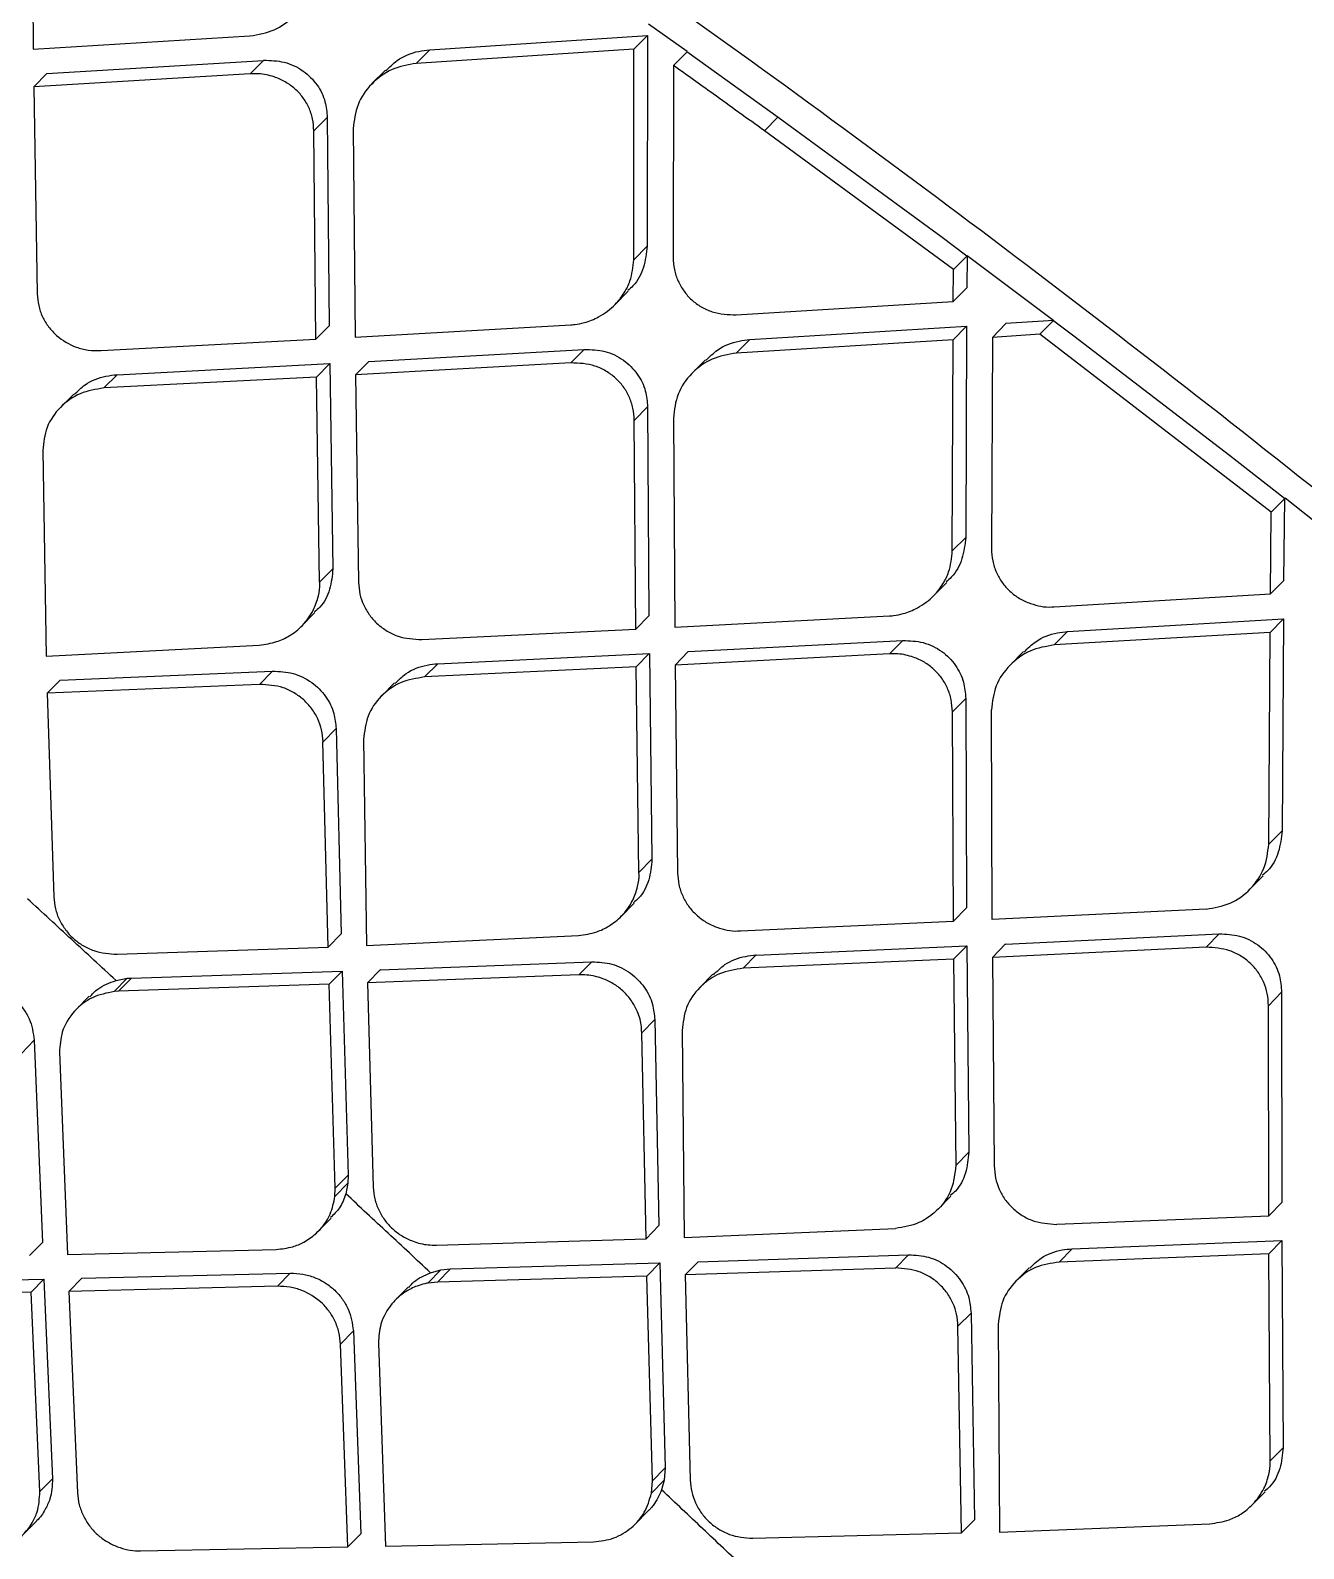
# Model space of a CAD drawing. Extents: x 939 to 1039, y 781 to 934.
# Drawn here: x 1026.544 to 1027.598, y 880.187 to 881.443 of the extents above; entities that cross this region are included whole.
import ezdxf

# ---------------------------------------------------------------- set-up
doc = ezdxf.new("R2010")
doc.units = 0
doc.header["$MEASUREMENT"] = 0
doc.layers.add('1', color=4, linetype='Continuous')

# ---------------------------------------------------------------- blocks, each defined once
blk = doc.blocks.new('Envoy')
at = {"layer": '1', "color": 3, "linetype": 'Continuous', "lineweight": 25}
for p, q in [((87.8909, 82.4258), (87.8927, 82.2534)), ((88.402, 82.2745), (88.4339, 82.2517)), ((87.8927, 82.2534), (88.0721, 82.2644)), ((88.2209, 82.2529), (88.4012, 82.2648)), ((88.39, 82.2535), (88.4012, 82.2648)), ((88.4012, 82.2648), (88.4009, 82.0903)), ((88.39, 82.2535), (88.2098, 82.2417)), ((88.2098, 82.2417), (88.2209, 82.2529)), ((88.3898, 82.0791), (88.39, 82.2535)), ((88.4227, 82.2399), (88.4339, 82.2512)), ((88.4337, 82.2514), (88.5093, 82.1972)), ((87.9041, 82.2334), (88.0834, 82.2442)), ((88.0723, 82.233), (88.0834, 82.2442)), ((88.4227, 82.2399), (88.4223, 82.0811)), ((87.8931, 82.2222), (87.9041, 82.2334)), ((88.0723, 82.233), (87.8931, 82.2222)), ((88.1842, 82.2361), (88.1731, 82.2249)), ((87.8931, 82.2222), (87.896, 82.051)), ((88.1361, 82.197), (88.125, 82.1858)), ((88.1361, 82.197), (88.1377, 82.0245)), ((88.1576, 82.1878), (88.1591, 82.0151)), ((88.498, 82.1858), (88.5092, 82.1971)), ((88.5093, 82.1972), (88.6338, 82.1061)), ((88.1267, 82.0133), (88.125, 82.1858)), ((88.6545, 82.071), (88.498, 82.1858)), ((88.6338, 82.1061), (88.6439, 82.0986)), ((88.6439, 82.0986), (88.6656, 82.0825)), ((88.4009, 82.0903), (88.3898, 82.0791)), ((88.6657, 82.0824), (88.6545, 82.071)), ((88.6657, 82.0825), (88.6655, 82.056)), ((88.6658, 82.0827), (88.7376, 82.029)), ((88.6543, 82.0447), (88.6545, 82.071)), ((88.3742, 82.0419), (88.3852, 82.0531)), ((88.6543, 82.0447), (88.6655, 82.056)), ((88.4747, 82.0335), (88.6543, 82.0447)), ((88.1267, 82.0133), (88.1377, 82.0245)), ((88.1591, 82.0151), (88.3377, 82.0253)), ((88.4858, 82.0131), (88.6653, 82.0242)), ((88.6541, 82.0129), (88.6652, 82.0242)), ((88.6653, 82.0242), (88.6646, 81.8493)), ((88.6868, 82.0149), (88.6979, 82.0263)), ((88.7375, 82.0288), (88.6979, 82.0263)), ((88.7374, 82.0287), (88.754, 82.0162)), ((87.9489, 82.0039), (88.1267, 82.0133)), ((88.4747, 82.0019), (88.4858, 82.0131)), ((88.6541, 82.0129), (88.4747, 82.0019)), ((88.6535, 81.8381), (88.6541, 82.0129)), ((88.6868, 82.0149), (88.6859, 81.84)), ((88.726, 82.0175), (88.6868, 82.0149)), ((88.9175, 81.8703), (88.726, 82.0175)), ((88.754, 82.0162), (88.8829, 81.9174)), ((88.1704, 81.995), (88.3488, 82.005)), ((88.3378, 81.9938), (88.3488, 82.005)), ((87.9621, 81.984), (88.1381, 81.9932)), ((88.1381, 81.9932), (88.1271, 81.9821)), ((88.1381, 81.9932), (88.1407, 81.8234)), ((88.1595, 81.9839), (88.1704, 81.995)), ((88.3378, 81.9938), (88.1595, 81.9839)), ((88.4492, 81.9964), (88.4381, 81.9852)), ((87.9512, 81.973), (87.9621, 81.984)), ((88.1271, 81.9821), (87.9512, 81.973)), ((88.1298, 81.8124), (88.1271, 81.9821)), ((88.1595, 81.9839), (88.162, 81.8123)), ((87.9262, 81.968), (87.9153, 81.9569)), ((88.3902, 81.9462), (88.4012, 81.9574)), ((88.4012, 81.9574), (88.4024, 81.7845)), ((88.4226, 81.9481), (88.4237, 81.7751)), ((88.3915, 81.7734), (88.3902, 81.9462)), ((87.9006, 81.9212), (87.9034, 81.751)), ((88.8829, 81.9174), (88.9286, 81.8818)), ((88.9175, 81.8703), (88.9287, 81.8816)), ((88.928, 81.8138), (88.9287, 81.8819)), ((88.9289, 81.882), (88.9943, 81.8304)), ((88.9168, 81.8025), (88.9175, 81.8703)), ((88.6646, 81.8493), (88.6535, 81.8381)), ((88.1298, 81.8124), (88.1407, 81.8234)), ((88.6379, 81.8009), (88.6489, 81.8121)), ((88.9168, 81.8025), (88.928, 81.8138)), ((88.7379, 81.792), (88.9168, 81.8025)), ((88.1151, 81.7761), (88.1259, 81.7871)), ((88.3915, 81.7734), (88.4024, 81.7845)), ((88.4237, 81.775), (88.6015, 81.7844)), ((88.2145, 81.7648), (88.3915, 81.7734)), ((88.7379, 81.7603), (88.7489, 81.7715)), ((88.7489, 81.7715), (88.9277, 81.7819)), ((88.9165, 81.7706), (88.9277, 81.7818)), ((88.9277, 81.7819), (88.9265, 81.6065)), ((87.9034, 81.751), (88.0798, 81.7602)), ((88.4349, 81.7548), (88.6126, 81.764)), ((88.6016, 81.7529), (88.6126, 81.764)), ((88.9165, 81.7706), (88.7379, 81.7603)), ((88.9155, 81.5953), (88.9165, 81.7706)), ((88.2276, 81.7448), (88.4028, 81.7532)), ((88.3918, 81.7421), (88.4027, 81.7532)), ((88.4028, 81.7532), (88.4049, 81.5829)), ((88.424, 81.7437), (88.4349, 81.7548)), ((88.6016, 81.7529), (88.424, 81.7437)), ((88.7125, 81.7549), (88.7014, 81.7437)), ((87.9151, 81.7312), (88.0909, 81.7386)), ((88.0801, 81.7277), (88.0909, 81.7386)), ((88.2167, 81.7338), (88.2276, 81.7448)), ((88.3918, 81.7421), (88.2167, 81.7338)), ((88.3941, 81.5719), (88.3918, 81.7421)), ((88.424, 81.7437), (88.4261, 81.5717)), ((87.9043, 81.7203), (87.9151, 81.7312)), ((88.0801, 81.7277), (87.9043, 81.7203)), ((88.1918, 81.7289), (88.1809, 81.7179)), ((87.9043, 81.7203), (87.9098, 81.5517)), ((88.6646, 81.7161), (88.6536, 81.7049)), ((88.6646, 81.7161), (88.6653, 81.5427)), ((88.6544, 81.5316), (88.6536, 81.7049)), ((88.6865, 81.5331), (88.6859, 81.7066)), ((88.1326, 81.6802), (88.1434, 81.6912)), ((88.1434, 81.6912), (88.1475, 81.5212)), ((88.1368, 81.5103), (88.1325, 81.6802)), ((88.1662, 81.6821), (88.1685, 81.5115)), ((88.9265, 81.6065), (88.9155, 81.5953)), ((88.3941, 81.5719), (88.4049, 81.5829)), ((88.8998, 81.5581), (88.9108, 81.5693)), ((88.3793, 81.5356), (88.3901, 81.5466)), ((88.6544, 81.5316), (88.6653, 81.5427)), ((88.8635, 81.5417), (88.6865, 81.5331)), ((88.1368, 81.5103), (88.1475, 81.5212)), ((88.4781, 81.5238), (88.6544, 81.5316)), ((88.6976, 81.5127), (88.8745, 81.5212)), ((88.8635, 81.5101), (88.8745, 81.5212)), ((87.9623, 81.5043), (88.1368, 81.5103)), ((88.1685, 81.5115), (88.3441, 81.5199)), ((88.4911, 81.5036), (88.6656, 81.5113)), ((88.6655, 81.5113), (88.6546, 81.5002)), ((88.6655, 81.5113), (88.6672, 81.3405)), ((88.6867, 81.5017), (88.6976, 81.5128)), ((88.8635, 81.5101), (88.6867, 81.5017)), ((88.1801, 81.4915), (88.3551, 81.4981)), ((88.3443, 81.4872), (88.3551, 81.4981)), ((88.4911, 81.5037), (88.4803, 81.4927)), ((88.6546, 81.5002), (88.4803, 81.4927)), ((88.6546, 81.5002), (88.6563, 81.3295)), ((88.6867, 81.5017), (88.6882, 81.3291)), ((87.9597, 81.4735), (87.9704, 81.4844)), ((87.9613, 81.4826), (87.9705, 81.4844)), ((87.9634, 81.4738), (87.9741, 81.4846)), ((87.9705, 81.4844), (87.9741, 81.4846)), ((87.9741, 81.4846), (88.1484, 81.4904)), ((88.1376, 81.4795), (88.1483, 81.4904)), ((88.1483, 81.4904), (88.1534, 81.3214)), ((88.1693, 81.4807), (88.1801, 81.4916)), ((88.3443, 81.4872), (88.1693, 81.4807)), ((88.4554, 81.4879), (88.4446, 81.4769)), ((87.9634, 81.4738), (87.9597, 81.4735)), ((88.1376, 81.4795), (87.9634, 81.4737)), ((88.1427, 81.3106), (88.1376, 81.4795)), ((88.1693, 81.4807), (88.1742, 81.3115)), ((88.9151, 81.4617), (88.9261, 81.4729)), ((88.9261, 81.4729), (88.9263, 81.2989)), ((87.939, 81.4695), (87.9283, 81.4586)), ((88.9154, 81.2878), (88.9151, 81.4617)), ((88.4072, 81.4502), (88.3964, 81.4393)), ((88.4072, 81.4503), (88.4107, 81.2797)), ((87.8829, 81.4223), (87.8936, 81.4331)), ((87.8936, 81.4331), (87.9003, 81.2657)), ((88.4, 81.2688), (88.3964, 81.4393)), ((88.4298, 81.4411), (88.4316, 81.2698)), ((87.9144, 81.4232), (87.921, 81.2557)), ((88.6563, 81.3295), (88.6672, 81.3405)), ((88.1534, 81.3214), (88.1427, 81.3106)), ((88.1534, 81.3214), (88.1532, 81.3147)), ((88.1425, 81.3039), (88.1532, 81.3147)), ((88.1425, 81.3039), (88.1427, 81.3106)), ((88.1532, 81.3147), (88.1514, 81.3061)), ((88.6415, 81.2931), (88.6523, 81.304)), ((88.9154, 81.2878), (88.9263, 81.2989)), ((88.1287, 81.275), (88.1394, 81.2858)), ((88.7399, 81.2808), (88.9154, 81.2878)), ((88.4, 81.2688), (88.4107, 81.2797)), ((88.4316, 81.2698), (88.6064, 81.2774)), ((87.8897, 81.2549), (87.9003, 81.2657)), ((87.921, 81.2557), (88.0938, 81.26)), ((88.2264, 81.2636), (88.4, 81.2688)), ((88.7419, 81.2495), (88.7527, 81.2605)), ((88.9155, 81.2563), (88.7419, 81.2495)), ((88.7527, 81.2605), (88.9264, 81.2674)), ((88.9155, 81.2563), (88.9264, 81.2674)), ((88.9166, 81.085), (88.9155, 81.2563)), ((88.9264, 81.2674), (88.9274, 81.0959)), ((88.2273, 81.233), (88.238, 81.2438)), ((88.23, 81.243), (88.238, 81.2438)), ((88.238, 81.2438), (88.4115, 81.2488)), ((88.4007, 81.2379), (88.4115, 81.2488)), ((88.4115, 81.2488), (88.4159, 81.0792)), ((88.4323, 81.2389), (88.443, 81.2498)), ((88.6065, 81.2446), (88.4323, 81.2389)), ((88.443, 81.2498), (88.6173, 81.2556)), ((88.6065, 81.2446), (88.6173, 81.2556)), ((88.7171, 81.2448), (88.7063, 81.2339)), ((87.731, 81.2316), (87.9015, 81.2354)), ((87.8909, 81.2246), (87.9015, 81.2353)), ((87.9015, 81.2354), (87.9087, 81.0702)), ((87.9222, 81.2253), (87.9329, 81.2361)), ((87.9329, 81.2361), (88.1056, 81.2403)), ((88.0949, 81.2295), (88.1055, 81.2403)), ((88.2193, 81.2322), (88.23, 81.243)), ((88.2273, 81.233), (88.2193, 81.2321)), ((88.2216, 81.2407), (88.23, 81.243)), ((88.4007, 81.2379), (88.2273, 81.233)), ((88.4052, 81.0684), (88.4007, 81.2379)), ((88.4323, 81.2389), (88.4366, 81.0691)), ((87.8909, 81.2246), (87.7204, 81.2209)), ((87.8982, 81.0595), (87.8909, 81.2246)), ((88.0949, 81.2295), (87.9222, 81.2253)), ((87.9222, 81.2253), (87.9294, 81.0584)), ((88.2031, 81.2288), (88.1924, 81.218)), ((88.6582, 81.1964), (88.669, 81.2073)), ((88.669, 81.2073), (88.6719, 81.0361)), ((88.6612, 81.0253), (88.6582, 81.1964)), ((88.6915, 81.198), (88.6926, 81.0261)), ((88.1577, 81.1925), (88.1471, 81.1817)), ((88.1532, 81.0137), (88.1471, 81.1817)), ((88.1577, 81.1925), (88.1638, 81.0245)), ((88.1784, 81.1825), (88.1843, 81.0143)), ((88.9166, 81.085), (88.9274, 81.0959)), ((87.8982, 81.0595), (87.9087, 81.0702)), ((88.4045, 81.0582), (88.4151, 81.069)), ((88.4045, 81.0582), (88.4052, 81.0684)), ((88.4159, 81.0792), (88.4052, 81.0684)), ((88.4151, 81.069), (88.4129, 81.061)), ((88.4159, 81.0792), (88.4151, 81.069)), ((88.9017, 81.0485), (88.9125, 81.0594)), ((88.3911, 81.0327), (88.4018, 81.0436)), ((87.8848, 81.0245), (87.8953, 81.0352)), ((88.6612, 81.0253), (88.6719, 81.0361)), ((88.6926, 81.0261), (88.8667, 81.033)), ((88.1532, 81.0137), (88.1638, 81.0245)), ((88.1843, 81.0143), (88.3564, 81.0179)), ((88.4883, 81.0209), (88.6612, 81.0253)), ((87.9816, 81.0106), (88.1532, 81.0137))]:
    blk.add_line(p, q, dxfattribs=at)
at = {"layer": '1', "color": 3, "linetype": 'Continuous', "lineweight": 25, "flags": 128}
blk.add_lwpolyline([(88.726, 82.0175), (88.7323, 82.0238), (88.7372, 82.0288)], dxfattribs=at)
at = {"layer": '1', "color": 3, "linetype": 'Continuous', "lineweight": 25}
for points, knots in [([(96.2118, 77.597), (96.0619, 77.8836), (95.7639, 78.4532), (95.3854, 79.0924), (95.1101, 79.5318), (94.9483, 79.7823), (94.7805, 80.0345), (94.5952, 80.3048), (94.3032, 80.7164), (93.8974, 81.256), (93.3763, 81.8952), (92.8322, 82.5113), (92.2738, 83.0952), (91.7022, 83.6481), (91.1187, 84.1713), (90.6212, 84.5847), (90.2203, 84.8995), (89.9235, 85.1243), (89.6266, 85.3412), (89.3462, 85.5387), (88.92, 85.8294), (88.3334, 86.2061), (87.557, 86.6648), (87.0224, 86.9461), (86.7536, 87.0876)], [0, 0, 0, 0, 0.0711711, 0.1414869, 0.1634306, 0.185306, 0.2071172, 0.2301, 0.257441, 0.3181985, 0.3786611, 0.4389219, 0.4990753, 0.5564523, 0.6139144, 0.6715432, 0.6987936, 0.7261074, 0.7534934, 0.7797261, 0.8015906, 0.8670403, 0.9331425, 1, 1, 1, 1]), ([(94.2288, 79.5761), (94.0925, 79.7917), (93.8166, 80.228), (93.3616, 80.8655), (92.8705, 81.4941), (92.3428, 82.1055), (91.7831, 82.6935), (91.1949, 83.2532), (90.5834, 83.7809), (89.955, 84.2718), (89.3179, 84.7265), (88.882, 85.0021), (88.6666, 85.1383)], [0, 0, 0, 0, 0.096388, 0.195023, 0.295826, 0.397717, 0.500085, 0.602465, 0.704379, 0.805192, 0.903705, 1, 1, 1, 1]), ([(93.7278, 79.3301), (93.6794, 79.4072), (93.5895, 79.5504), (93.4604, 79.7461), (93.3506, 79.9086), (93.2593, 80.0406), (93.108, 80.2555), (92.8031, 80.6724), (92.337, 81.2572), (91.772, 81.8966), (91.2289, 82.455), (90.692, 82.961), (90.1665, 83.4178), (89.7244, 83.7718), (89.3777, 84.0331), (89.1404, 84.2055), (88.9524, 84.3373), (88.8046, 84.4385), (88.6807, 84.5218), (88.5269, 84.6231), (88.3425, 84.7412), (88.1267, 84.876), (87.9707, 84.9687), (87.8875, 85.0182)], [0, 0, 0, 0, 0.033201, 0.061621, 0.085456, 0.104689, 0.120112, 0.181265, 0.292929, 0.392547, 0.492182, 0.576755, 0.661373, 0.745915, 0.78311, 0.81961, 0.852831, 0.866767, 0.884899, 0.907265, 0.933869, 0.964717, 1, 1, 1, 1]), ([(87.8503, 84.9524), (88.0837, 84.8104), (88.55, 84.5267), (89.2217, 84.0586), (89.8714, 83.5608), (90.4966, 83.0317), (91.0631, 82.5049), (91.5746, 81.9876), (92.0348, 81.4845), (92.4754, 80.963), (92.8943, 80.4232), (93.2936, 79.8679), (93.5395, 79.4841), (93.6624, 79.2922)], [0, 0, 0, 0, 0.100069, 0.199912, 0.299747, 0.399786, 0.499826, 0.583023, 0.66622, 0.749552, 0.833044, 0.916507, 1, 1, 1, 1]), ([(94.0156, 79.445), (93.8811, 79.6575), (93.6091, 80.0873), (93.1604, 80.7153), (92.6763, 81.3344), (92.1564, 81.9365), (91.6052, 82.5156), (91.026, 83.0669), (90.4238, 83.5868), (89.8048, 84.0706), (89.1772, 84.519), (88.7478, 84.7907), (88.5355, 84.9251)], [0, 0, 0, 0, 0.096435, 0.195093, 0.295893, 0.397757, 0.500085, 0.602425, 0.704313, 0.805123, 0.903659, 1, 1, 1, 1]), ([(87.6506, 84.3246), (87.8719, 84.202), (88.3144, 83.9568), (88.9541, 83.5477), (89.57, 83.1067), (90.1573, 82.6323), (90.7148, 82.1263), (91.2396, 81.5857), (91.7328, 81.0129), (92.1931, 80.4106), (92.6233, 79.7847), (92.8813, 79.3496), (93.0104, 79.1319)], [0, 0, 0, 0, 0.100262, 0.200594, 0.300842, 0.400493, 0.499762, 0.599107, 0.699009, 0.799377, 0.89967, 1, 1, 1, 1]), ([(87.543, 83.7502), (87.5572, 83.7423), (87.5944, 83.7216), (87.6622, 83.6841), (87.7409, 83.6404), (87.818, 83.5972), (87.8836, 83.5599), (87.9454, 83.5238), (88.0076, 83.487), (88.1202, 83.4196), (88.2794, 83.3217), (88.5362, 83.1574), (88.8415, 82.9509), (89.2118, 82.6818), (89.5921, 82.3842), (89.9779, 82.0548), (90.3804, 81.6796), (90.7974, 81.2505), (91.2228, 80.7626), (91.5792, 80.308), (91.8743, 79.8975), (92.0524, 79.6322), (92.1651, 79.457), (92.217, 79.375), (92.2684, 79.2923), (92.3178, 79.2117), (92.3679, 79.1287), (92.416, 79.0467), (92.4493, 78.9897), (92.4648, 78.9633)], [0, 0, 0, 0, 0.007015, 0.018363, 0.033423, 0.04585, 0.056436, 0.065972, 0.076734, 0.087612, 0.122549, 0.157338, 0.219068, 0.281467, 0.354683, 0.427219, 0.500115, 0.591822, 0.685047, 0.779145, 0.840884, 0.903128, 0.916964, 0.930722, 0.945004, 0.958991, 0.971501, 0.986828, 1, 1, 1, 1]), ([(87.5343, 83.7349), (87.7372, 83.6215), (88.1427, 83.3947), (88.7272, 83.0142), (89.2908, 82.6058), (89.8296, 82.168), (90.3393, 81.7002), (90.8202, 81.2035), (91.2725, 80.6779), (91.6956, 80.1259), (92.0923, 79.5526), (92.3305, 79.1538), (92.4497, 78.9543)], [0, 0, 0, 0, 0.100345, 0.20059, 0.300906, 0.400756, 0.500092, 0.599382, 0.699069, 0.799349, 0.899659, 1, 1, 1, 1]), ([(87.3803, 82.9519), (87.5979, 82.8235), (88.033, 82.5666), (88.6536, 82.1305), (89.2472, 81.6587), (89.8083, 81.1482), (90.3336, 80.6011), (90.8212, 80.0207), (91.2739, 79.4124), (91.5426, 78.9848), (91.677, 78.771)], [0, 0, 0, 0, 0.125001, 0.250001, 0.375003, 0.499997, 0.624991, 0.749994, 0.874996, 1, 1, 1, 1]), ([(88.0721, 82.2644), (88.079, 82.2656), (88.0924, 82.2679), (88.1039, 82.2763), (88.1136, 82.286), (88.122, 82.2979), (88.1236, 82.3116), (88.1244, 82.3184)], [0, 0, 0, 0, 0.249994, 0.486628, 0.502379, 0.753504, 1, 1, 1, 1]), ([(88.1847, 82.2356), (88.1876, 82.2386), (88.1952, 82.2462), (88.2084, 82.2515), (88.2179, 82.2526), (88.2209, 82.2529)], [0, 0, 0, 0, 0.3064079, 0.7815827, 1, 1, 1, 1]), ([(88.0834, 82.2443), (88.0891, 82.2441), (88.1007, 82.2438), (88.1164, 82.2362), (88.1282, 82.2245), (88.1349, 82.2108), (88.1357, 82.2013), (88.1361, 82.197)], [0, 0, 0, 0, 0.216532, 0.433614, 0.638248, 0.833383, 1, 1, 1, 1]), ([(88.2098, 82.2417), (88.2029, 82.2405), (88.1891, 82.238), (88.1721, 82.2254), (88.16, 82.2082), (88.1584, 82.1945), (88.1576, 82.1878)], [0, 0, 0, 0, 0.250142, 0.50235, 0.753532, 1, 1, 1, 1]), ([(88.498, 82.1858), (88.4839, 82.196), (88.4588, 82.2141), (88.4337, 82.2321), (88.4227, 82.2399)], [0, 0, 0, 0, 0.564932, 1, 1, 1, 1]), ([(88.125, 82.1858), (88.1248, 82.1892), (88.1244, 82.1958), (88.1211, 82.2053), (88.1161, 82.2137), (88.1095, 82.2209), (88.1014, 82.2267), (88.0912, 82.2312), (88.0813, 82.2334), (88.0746, 82.2331), (88.0723, 82.233)], [0, 0, 0, 0, 0.12932, 0.254901, 0.377414, 0.497706, 0.62073, 0.748027, 0.913649, 1, 1, 1, 1]), ([(88.4009, 82.0903), (88.4002, 82.0845), (88.3988, 82.0727), (88.3923, 82.0599), (88.3863, 82.0549), (88.3848, 82.0536)], [0, 0, 0, 0, 0.429844, 0.858769, 1, 1, 1, 1]), ([(88.3377, 82.0253), (88.3378, 82.0253), (88.3381, 82.0253), (88.3393, 82.0254), (88.3429, 82.0257), (88.3505, 82.0273), (88.3624, 82.032), (88.3738, 82.0406), (88.382, 82.0513), (88.3882, 82.0635), (88.3892, 82.0731), (88.3898, 82.0791)], [0, 0, 0, 0, 0.005012, 0.013514, 0.041031, 0.138403, 0.292166, 0.502143, 0.651069, 0.783768, 1, 1, 1, 1]), ([(88.4223, 82.0811), (88.4225, 82.0777), (88.423, 82.071), (88.4262, 82.0615), (88.4311, 82.053), (88.4376, 82.0457), (88.4456, 82.0399), (88.4578, 82.0342), (88.4679, 82.0338), (88.4747, 82.0335)], [0, 0, 0, 0, 0.129429, 0.255143, 0.377852, 0.498521, 0.621313, 0.747458, 1, 1, 1, 1]), ([(87.896, 82.051), (87.8963, 82.0477), (87.8968, 82.0412), (87.9001, 82.0319), (87.9051, 82.0235), (87.9139, 82.014), (87.9254, 82.0073), (87.9383, 82.0039), (87.9453, 82.0039), (87.9489, 82.0039)], [0, 0, 0, 0, 0.126124, 0.250856, 0.374932, 0.498813, 0.735662, 0.864337, 1, 1, 1, 1]), ([(88.4497, 81.9959), (88.4527, 81.9989), (88.4602, 82.0065), (88.4735, 82.0117), (88.4829, 82.0128), (88.4858, 82.0131)], [0, 0, 0, 0, 0.311134, 0.785849, 1, 1, 1, 1]), ([(88.3488, 82.005), (88.3546, 82.0048), (88.366, 82.0044), (88.3816, 81.9969), (88.3933, 81.9852), (88.4001, 81.9714), (88.4009, 81.9619), (88.4012, 81.9574)], [0, 0, 0, 0, 0.215236, 0.430981, 0.635029, 0.830487, 1, 1, 1, 1]), ([(88.4747, 82.0019), (88.4678, 82.0007), (88.4545, 81.9984), (88.443, 81.9901), (88.4333, 81.9804), (88.425, 81.9685), (88.4234, 81.9549), (88.4226, 81.9481)], [0, 0, 0, 0, 0.249832, 0.487167, 0.502154, 0.753314, 1, 1, 1, 1]), ([(88.3902, 81.9462), (88.39, 81.9496), (88.3895, 81.9563), (88.3863, 81.9658), (88.3814, 81.9743), (88.3748, 81.9815), (88.3669, 81.9873), (88.3547, 81.9931), (88.3445, 81.9935), (88.3378, 81.9938)], [0, 0, 0, 0, 0.129979, 0.255947, 0.378599, 0.498682, 0.621245, 0.747621, 1, 1, 1, 1]), ([(87.9512, 81.973), (87.9445, 81.9719), (87.931, 81.9697), (87.9144, 81.9577), (87.9027, 81.941), (87.9013, 81.9278), (87.9006, 81.9212)], [0, 0, 0, 0, 0.25018, 0.501828, 0.752791, 1, 1, 1, 1]), ([(87.9266, 81.9675), (87.9295, 81.9704), (87.9367, 81.9776), (87.9497, 81.9827), (87.959, 81.9837), (87.9621, 81.984)], [0, 0, 0, 0, 0.306753, 0.77149, 1, 1, 1, 1]), ([(88.6646, 81.8493), (88.6639, 81.8434), (88.6625, 81.8316), (88.6559, 81.8188), (88.6499, 81.8138), (88.6485, 81.8126)], [0, 0, 0, 0, 0.431441, 0.861904, 1, 1, 1, 1]), ([(88.6015, 81.7844), (88.6019, 81.7844), (88.603, 81.7844), (88.6069, 81.7849), (88.6144, 81.7864), (88.6262, 81.7911), (88.6376, 81.7997), (88.6458, 81.8103), (88.6519, 81.8226), (88.6529, 81.8322), (88.6535, 81.8381)], [0, 0, 0, 0, 0.014105, 0.042044, 0.139685, 0.292999, 0.501819, 0.652138, 0.785334, 1, 1, 1, 1]), ([(88.6859, 81.84), (88.6861, 81.8366), (88.6865, 81.8299), (88.6897, 81.8203), (88.6945, 81.8118), (88.701, 81.8045), (88.709, 81.7985), (88.7205, 81.7934), (88.7306, 81.7912), (88.7372, 81.7919), (88.7379, 81.792)], [0, 0, 0, 0, 0.129867, 0.25572, 0.378285, 0.49843, 0.621803, 0.748482, 0.972373, 1, 1, 1, 1]), ([(88.1407, 81.8234), (88.1402, 81.8177), (88.1391, 81.8063), (88.1329, 81.7938), (88.127, 81.7889), (88.1255, 81.7876)], [0, 0, 0, 0, 0.426941, 0.853195, 1, 1, 1, 1]), ([(88.0798, 81.7602), (88.0847, 81.7609), (88.0934, 81.7621), (88.1056, 81.7679), (88.1165, 81.7765), (88.1247, 81.7881), (88.1289, 81.8001), (88.1303, 81.8083), (88.1299, 81.812), (88.1299, 81.8124)], [0, 0, 0, 0, 0.18097, 0.323694, 0.500997, 0.702648, 0.852954, 0.982032, 1, 1, 1, 1]), ([(88.162, 81.8123), (88.1622, 81.809), (88.1627, 81.8025), (88.166, 81.7932), (88.171, 81.7847), (88.1776, 81.7774), (88.1856, 81.7715), (88.1977, 81.7657), (88.2078, 81.7652), (88.2145, 81.7648)], [0, 0, 0, 0, 0.127623, 0.250624, 0.374835, 0.49903, 0.621908, 0.748236, 1, 1, 1, 1]), ([(88.6126, 81.764), (88.6182, 81.7638), (88.6296, 81.7634), (88.6451, 81.7558), (88.6567, 81.7441), (88.6634, 81.7302), (88.6642, 81.7206), (88.6646, 81.7161)], [0, 0, 0, 0, 0.213974, 0.428443, 0.631862, 0.827665, 1, 1, 1, 1]), ([(88.7379, 81.7603), (88.731, 81.7591), (88.7173, 81.7568), (88.7004, 81.7442), (88.6883, 81.7271), (88.6867, 81.7134), (88.6859, 81.7066)], [0, 0, 0, 0, 0.24962, 0.501688, 0.752951, 1, 1, 1, 1]), ([(88.7129, 81.7544), (88.716, 81.7575), (88.7236, 81.7651), (88.7368, 81.7702), (88.7461, 81.7712), (88.7489, 81.7715)], [0, 0, 0, 0, 0.317399, 0.792145, 1, 1, 1, 1]), ([(88.6536, 81.7049), (88.6534, 81.7083), (88.653, 81.715), (88.6497, 81.7246), (88.6449, 81.7331), (88.6384, 81.7404), (88.6305, 81.7463), (88.6204, 81.7508), (88.6105, 81.7532), (88.6039, 81.753), (88.6016, 81.7529)], [0, 0, 0, 0, 0.1303963, 0.2564649, 0.3788744, 0.4983692, 0.6215766, 0.7483264, 0.9122328, 1, 1, 1, 1]), ([(88.0909, 81.7387), (88.0966, 81.7384), (88.108, 81.7378), (88.1236, 81.7301), (88.1353, 81.7183), (88.1421, 81.7046), (88.143, 81.6953), (88.1434, 81.6912)], [0, 0, 0, 0, 0.216055, 0.432501, 0.639628, 0.839482, 1, 1, 1, 1]), ([(88.1922, 81.7284), (88.1951, 81.7313), (88.2024, 81.7386), (88.2154, 81.7436), (88.2246, 81.7445), (88.2276, 81.7448)], [0, 0, 0, 0, 0.312503, 0.777278, 1, 1, 1, 1]), ([(88.1326, 81.6802), (88.1323, 81.6835), (88.1318, 81.69), (88.1285, 81.6993), (88.1235, 81.7077), (88.1169, 81.715), (88.1088, 81.7209), (88.0968, 81.7267), (88.0867, 81.7273), (88.0801, 81.7277)], [0, 0, 0, 0, 0.127916, 0.250662, 0.375164, 0.499167, 0.621779, 0.74838, 1, 1, 1, 1]), ([(88.2167, 81.7338), (88.21, 81.7327), (88.1965, 81.7306), (88.18, 81.7186), (88.1684, 81.702), (88.1669, 81.6887), (88.1662, 81.6821)], [0, 0, 0, 0, 0.24991, 0.501447, 0.752489, 1, 1, 1, 1]), ([(88.9265, 81.6065), (88.9258, 81.6006), (88.9244, 81.5887), (88.9178, 81.5759), (88.9118, 81.571), (88.9104, 81.5698)], [0, 0, 0, 0, 0.4333584, 0.8658117, 1, 1, 1, 1]), ([(88.8635, 81.5417), (88.8703, 81.5428), (88.8841, 81.5451), (88.9009, 81.5577), (88.9129, 81.5749), (88.9146, 81.5885), (88.9155, 81.5953)], [0, 0, 0, 0, 0.249304, 0.501295, 0.752586, 1, 1, 1, 1]), ([(88.3441, 81.5199), (88.3492, 81.5206), (88.3581, 81.5218), (88.3701, 81.5277), (88.3808, 81.5361), (88.3889, 81.5476), (88.3931, 81.5596), (88.3945, 81.5678), (88.3941, 81.5715), (88.3941, 81.5719)], [0, 0, 0, 0, 0.189889, 0.330267, 0.500695, 0.702907, 0.853494, 0.982349, 1, 1, 1, 1]), ([(88.4049, 81.5829), (88.4044, 81.5772), (88.4032, 81.5657), (88.397, 81.5532), (88.3911, 81.5483), (88.3896, 81.547)], [0, 0, 0, 0, 0.428737, 0.856735, 1, 1, 1, 1]), ([(88.4261, 81.5717), (88.4263, 81.5684), (88.4268, 81.5619), (88.43, 81.5525), (88.4349, 81.5439), (88.4415, 81.5366), (88.4495, 81.5306), (88.4609, 81.5254), (88.4708, 81.5231), (88.4774, 81.5237), (88.4781, 81.5238)], [0, 0, 0, 0, 0.126325, 0.251169, 0.37519, 0.498918, 0.622289, 0.748984, 0.973176, 1, 1, 1, 1]), ([(87.9613, 81.4826), (87.949, 81.4939), (87.9246, 81.5164), (87.9001, 81.539), (87.8879, 81.5503)], [0, 0, 0, 0, 0.499955, 1, 1, 1, 1]), ([(87.9098, 81.5517), (87.9101, 81.5485), (87.9107, 81.542), (87.9141, 81.5327), (87.9192, 81.5244), (87.9258, 81.5171), (87.9337, 81.5113), (87.9458, 81.5055), (87.9557, 81.5048), (87.9623, 81.5043)], [0, 0, 0, 0, 0.127691, 0.253175, 0.376954, 0.499557, 0.622434, 0.748947, 1, 1, 1, 1]), ([(88.8745, 81.5212), (88.8801, 81.521), (88.8914, 81.5205), (88.9067, 81.5129), (88.9182, 81.5012), (88.925, 81.4872), (88.9258, 81.4775), (88.9261, 81.4729)], [0, 0, 0, 0, 0.212572, 0.425569, 0.628177, 0.824073, 1, 1, 1, 1]), ([(88.9151, 81.4617), (88.915, 81.4651), (88.9146, 81.4717), (88.9115, 81.4812), (88.9067, 81.4898), (88.9002, 81.4973), (88.8923, 81.5032), (88.8802, 81.5091), (88.8702, 81.5097), (88.8635, 81.5101)], [0, 0, 0, 0, 0.129036, 0.251239, 0.375969, 0.499357, 0.622234, 0.748176, 1, 1, 1, 1]), ([(88.3551, 81.4981), (88.3607, 81.4978), (88.372, 81.4972), (88.3875, 81.4894), (88.3991, 81.4776), (88.4059, 81.4639), (88.4068, 81.4545), (88.4072, 81.4503)], [0, 0, 0, 0, 0.214823, 0.430019, 0.636475, 0.836602, 1, 1, 1, 1]), ([(88.4559, 81.4874), (88.4589, 81.4904), (88.4662, 81.4976), (88.4792, 81.5025), (88.4882, 81.5034), (88.4911, 81.5037)], [0, 0, 0, 0, 0.318675, 0.783679, 1, 1, 1, 1]), ([(87.9395, 81.469), (87.9416, 81.4713), (87.9475, 81.4777), (87.9559, 81.4807), (87.9613, 81.4826)], [0, 0, 0, 0, 0.358114, 1, 1, 1, 1]), ([(88.3964, 81.4393), (88.3963, 81.4415), (88.3961, 81.448), (88.3929, 81.4574), (88.3875, 81.4669), (88.3809, 81.4743), (88.3729, 81.4803), (88.3629, 81.4849), (88.3531, 81.4873), (88.3465, 81.4872), (88.3443, 81.4872)], [0, 0, 0, 0, 0.083678, 0.249738, 0.374654, 0.498885, 0.62204, 0.748795, 0.914008, 1, 1, 1, 1]), ([(88.4803, 81.4927), (88.4736, 81.4916), (88.4612, 81.4897), (88.45, 81.4821), (88.4453, 81.4775), (88.4399, 81.4722), (88.432, 81.4609), (88.4306, 81.4477), (88.4299, 81.4411)], [0, 0, 0, 0, 0.249584, 0.46471, 0.497286, 0.501477, 0.75242, 1, 1, 1, 1]), ([(87.841, 81.4805), (87.8445, 81.4804), (87.8514, 81.4802), (87.8613, 81.4773), (87.8704, 81.4727), (87.8783, 81.4666), (87.8847, 81.4593), (87.8913, 81.4484), (87.8927, 81.4392), (87.8936, 81.4331)], [0, 0, 0, 0, 0.1337, 0.264297, 0.39204, 0.517371, 0.640536, 0.761951, 1, 1, 1, 1]), ([(87.9597, 81.4735), (87.9535, 81.4722), (87.9411, 81.4696), (87.9257, 81.4575), (87.9157, 81.4414), (87.9148, 81.4288), (87.9144, 81.4232)], [0, 0, 0, 0, 0.248905, 0.499134, 0.773516, 1, 1, 1, 1]), ([(83.1475, 81.447), (83.2842, 81.3138), (83.5619, 81.0432), (83.9708, 80.6456), (84.3635, 80.2641), (84.725, 79.9132), (85.0553, 79.5927), (85.3361, 79.3202), (85.5712, 79.092), (85.7649, 78.904), (85.9392, 78.7347), (86.095, 78.5833), (86.2427, 78.4397), (86.4115, 78.2756), (86.6176, 78.0752), (86.8674, 77.8321), (87.1485, 77.5585), (87.4608, 77.2543), (87.8044, 76.9195), (88.1712, 76.5618), (88.5601, 76.1825), (88.9702, 75.7828), (89.4083, 75.356), (89.8596, 74.9167), (90.1652, 74.6199), (90.3153, 74.4742)], [0, 0, 0, 0, 0.057229, 0.116343, 0.171086, 0.221472, 0.267495, 0.309155, 0.33883, 0.365816, 0.390114, 0.411724, 0.431001, 0.451887, 0.482371, 0.517227, 0.556456, 0.600057, 0.648031, 0.700382, 0.753756, 0.81103, 0.872191, 0.937256, 1, 1, 1, 1]), ([(88.6672, 81.3405), (88.6666, 81.3347), (88.6654, 81.3231), (88.6591, 81.3106), (88.6533, 81.3057), (88.6518, 81.3045)], [0, 0, 0, 0, 0.430487, 0.860274, 1, 1, 1, 1]), ([(88.6563, 81.3295), (88.6556, 81.3228), (88.6542, 81.3095), (88.6441, 81.2946), (88.6338, 81.2863), (88.6222, 81.2799), (88.6131, 81.2785), (88.6064, 81.2774)], [0, 0, 0, 0, 0.248665, 0.498578, 0.660726, 0.749982, 1, 1, 1, 1]), ([(88.6882, 81.3291), (88.6884, 81.3257), (88.6889, 81.3192), (88.692, 81.3098), (88.6968, 81.3013), (88.7034, 81.2938), (88.7113, 81.2878), (88.7233, 81.2819), (88.7332, 81.2812), (88.7399, 81.2807)], [0, 0, 0, 0, 0.128308, 0.25102, 0.375654, 0.499574, 0.622803, 0.748648, 1, 1, 1, 1]), ([(88.1742, 81.3115), (88.1745, 81.3083), (88.1751, 81.3018), (88.1784, 81.2926), (88.1834, 81.2841), (88.19, 81.2768), (88.198, 81.2708), (88.2079, 81.2661), (88.2176, 81.2636), (88.2241, 81.2636), (88.2264, 81.2636)], [0, 0, 0, 0, 0.12588, 0.250746, 0.375073, 0.499149, 0.622416, 0.749083, 0.914426, 1, 1, 1, 1]), ([(88.0938, 81.26), (88.0985, 81.2605), (88.1065, 81.2614), (88.1175, 81.2661), (88.1291, 81.2742), (88.139, 81.2872), (88.1415, 81.2989), (88.1425, 81.3039)], [0, 0, 0, 0, 0.190817, 0.33104, 0.500965, 0.7877, 1, 1, 1, 1]), ([(88.1514, 81.3061), (88.15, 81.302), (88.1473, 81.2944), (88.1414, 81.2889), (88.1388, 81.2864)], [0, 0, 0, 0, 0.5416301, 1, 1, 1, 1]), ([(88.2216, 81.2407), (88.2099, 81.2516), (88.1865, 81.2734), (88.1631, 81.2952), (88.1514, 81.3061)], [0, 0, 0, 0, 0.499971, 1, 1, 1, 1]), ([(88.7176, 81.2444), (88.7206, 81.2474), (88.728, 81.2547), (88.7409, 81.2594), (88.7499, 81.2603), (88.7527, 81.2605)], [0, 0, 0, 0, 0.324469, 0.789737, 1, 1, 1, 1]), ([(88.6582, 81.1964), (88.6579, 81.1997), (88.6574, 81.2062), (88.6543, 81.2156), (88.6494, 81.2241), (88.6429, 81.2315), (88.635, 81.2375), (88.6231, 81.2435), (88.6131, 81.2442), (88.6065, 81.2447)], [0, 0, 0, 0, 0.128608, 0.250999, 0.375917, 0.49964, 0.622642, 0.748762, 1, 1, 1, 1]), ([(88.6173, 81.2556), (88.6229, 81.2553), (88.6341, 81.2546), (88.6494, 81.2468), (88.6609, 81.235), (88.6677, 81.2211), (88.6686, 81.2116), (88.669, 81.2073)], [0, 0, 0, 0, 0.213403, 0.42716, 0.63274, 0.832882, 1, 1, 1, 1]), ([(88.7419, 81.2495), (88.7352, 81.2485), (88.7218, 81.2465), (88.7054, 81.2345), (88.6938, 81.2179), (88.6923, 81.2046), (88.6915, 81.198)], [0, 0, 0, 0, 0.249506, 0.500975, 0.752042, 1, 1, 1, 1]), ([(88.1056, 81.2403), (88.109, 81.2402), (88.1158, 81.24), (88.1256, 81.2371), (88.1346, 81.2325), (88.1425, 81.2264), (88.1489, 81.219), (88.1554, 81.208), (88.1568, 81.1987), (88.1577, 81.1925)], [0, 0, 0, 0, 0.13205, 0.261465, 0.388545, 0.513642, 0.637078, 0.759212, 1, 1, 1, 1]), ([(88.2193, 81.2322), (88.2193, 81.2321), (88.2192, 81.2321), (88.219, 81.2321), (88.2182, 81.2319), (88.2153, 81.2313), (88.2091, 81.2294), (88.1993, 81.2245), (88.1881, 81.2145), (88.1796, 81.1996), (88.1788, 81.1878), (88.1784, 81.1825)], [0, 0, 0, 0, 0.0009696, 0.0028762, 0.0095866, 0.0343362, 0.1291737, 0.284405, 0.4997608, 0.7732638, 1, 1, 1, 1]), ([(88.2035, 81.2284), (88.2049, 81.23), (88.2097, 81.2356), (88.2166, 81.2386), (88.2216, 81.2407)], [0, 0, 0, 0, 0.290961, 1, 1, 1, 1]), ([(88.1471, 81.1817), (88.1467, 81.185), (88.1461, 81.1915), (88.1427, 81.2009), (88.1376, 81.2093), (88.1291, 81.2187), (88.1178, 81.2255), (88.1052, 81.2292), (88.0984, 81.2294), (88.0949, 81.2295)], [0, 0, 0, 0, 0.129578, 0.256092, 0.379982, 0.501627, 0.737707, 0.865567, 1, 1, 1, 1]), ([(88.9274, 81.0959), (88.9268, 81.0901), (88.9256, 81.0785), (88.9193, 81.0659), (88.9134, 81.0611), (88.912, 81.0599)], [0, 0, 0, 0, 0.43246, 0.864208, 1, 1, 1, 1]), ([(88.8667, 81.033), (88.8722, 81.0337), (88.8812, 81.0349), (88.8931, 81.041), (88.9034, 81.0494), (88.9114, 81.0607), (88.9156, 81.0728), (88.9169, 81.0809), (88.9166, 81.0845), (88.9166, 81.085)], [0, 0, 0, 0, 0.203065, 0.340021, 0.500373, 0.704917, 0.856371, 0.983744, 1, 1, 1, 1]), ([(87.9087, 81.0702), (87.9084, 81.0645), (87.9079, 81.0553), (87.9024, 81.0441), (87.8985, 81.0378), (87.8954, 81.0354), (87.8953, 81.0353)], [0, 0, 0, 0, 0.436207, 0.696213, 0.983829, 1, 1, 1, 1]), ([(88.4366, 81.0691), (88.4369, 81.0658), (88.4374, 81.0594), (88.4407, 81.0501), (88.4456, 81.0416), (88.4521, 81.0342), (88.46, 81.0283), (88.4719, 81.0222), (88.4817, 81.0214), (88.4883, 81.0209)], [0, 0, 0, 0, 0.12784, 0.25085, 0.375615, 0.499876, 0.623237, 0.749236, 1, 1, 1, 1]), ([(87.8509, 81.0101), (87.8573, 81.011), (87.8702, 81.0127), (87.8839, 81.0226), (87.8919, 81.0331), (87.8973, 81.0446), (87.8978, 81.0537), (87.8982, 81.0595)], [0, 0, 0, 0, 0.248712, 0.498461, 0.644891, 0.777404, 1, 1, 1, 1]), ([(87.9294, 81.0584), (87.9297, 81.0552), (87.9304, 81.0487), (87.9339, 81.0395), (87.939, 81.0311), (87.9456, 81.0239), (87.9535, 81.0179), (87.9647, 81.0126), (87.9744, 81.0103), (87.9809, 81.0106), (87.9816, 81.0106)], [0, 0, 0, 0, 0.128177, 0.254273, 0.378556, 0.501186, 0.624428, 0.751235, 0.973453, 1, 1, 1, 1]), ([(88.3564, 81.0179), (88.3622, 81.0186), (88.3737, 81.0201), (88.3883, 81.029), (88.3996, 81.0418), (88.4028, 81.0527), (88.4045, 81.0582)], [0, 0, 0, 0, 0.250005, 0.499989, 0.749983, 1, 1, 1, 1]), ([(88.4129, 81.061), (88.4108, 81.0565), (88.4085, 81.0515), (88.4045, 81.0464), (88.4032, 81.0449), (88.4021, 81.0439), (88.4017, 81.0437)], [0, 0, 0, 0, 0.70856, 0.791048, 0.936262, 1, 1, 1, 1]), ([(88.4811, 80.9966), (88.4697, 81.0073), (88.447, 81.0288), (88.4243, 81.0502), (88.4129, 81.061)], [0, 0, 0, 0, 0.49996, 1, 1, 1, 1])]:
    blk.add_open_spline(points, degree=3, knots=knots, dxfattribs=at)

msp = doc.modelspace()

# ---------------------------------------------------------------- block references
at = {"layer": '1'}
msp.add_blockref('Envoy', (938.6538, 799.1744), dxfattribs=at)

doc.saveas('drawing.dxf')
